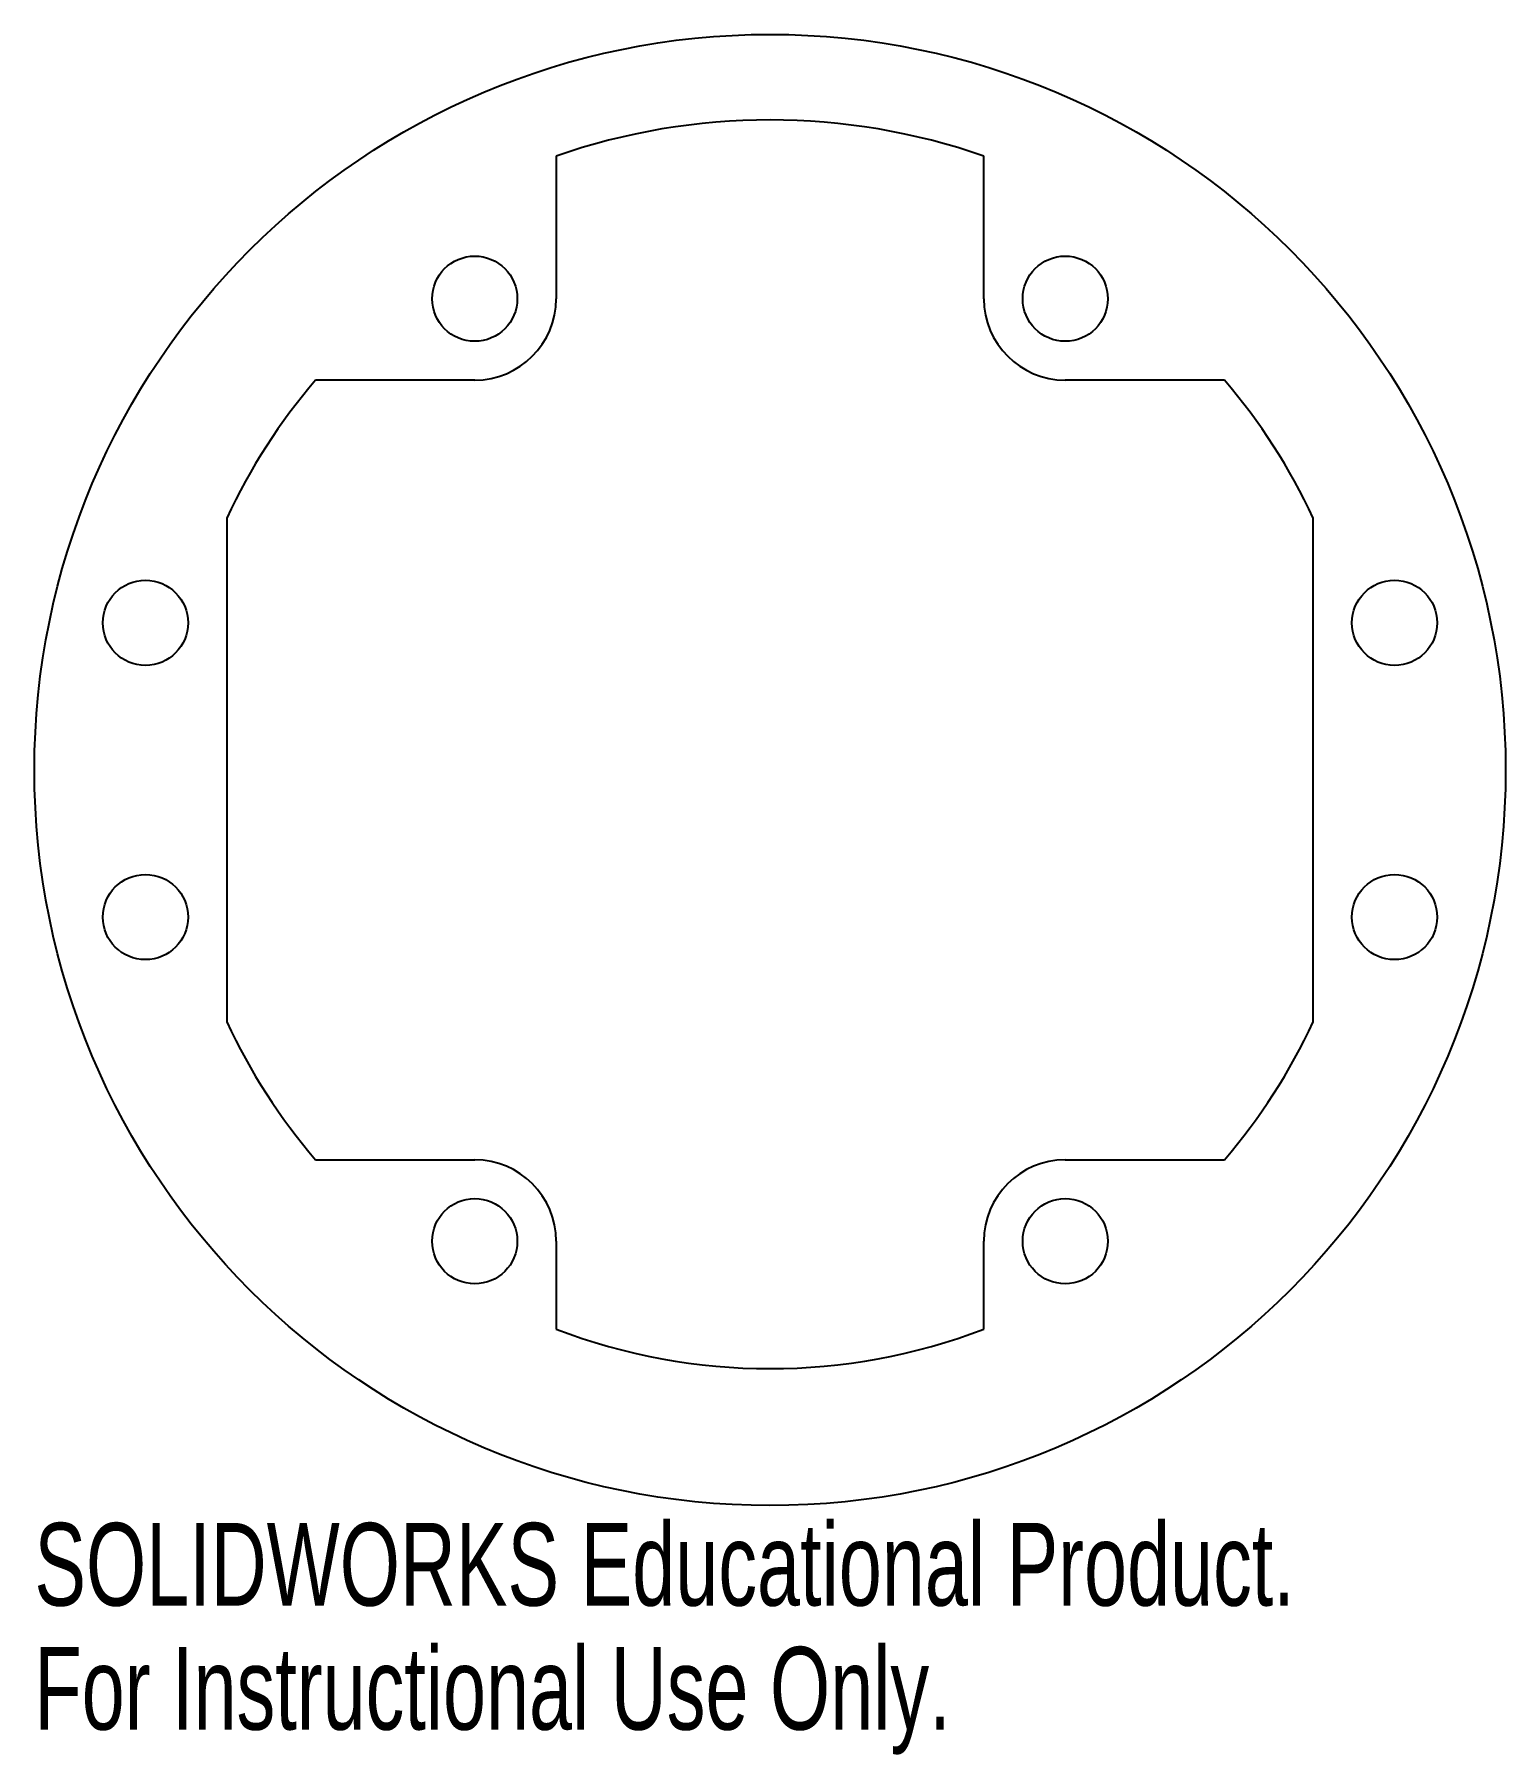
# Model space of a CAD drawing. Header units: millimetres. Extents: x -43 to 43, y -58 to 43.
import ezdxf

# ---------------------------------------------------------------- set-up
doc = ezdxf.new("R2010")
doc.units = ezdxf.units.MM
doc.styles.add('SLDTEXTSTYLE0', font='TXT', dxfattribs={"width": 0.7})

msp = doc.modelspace()

# ---------------------------------------------------------------- linework, layer by layer
at = {"color": 7, "linetype": 'Continuous', "lineweight": 25}
for p, q in [((-12.5, 35.89), (-12.5, 27.55)), ((12.5, 27.55), (12.5, 35.89)), ((-17.26, 22.79), (-26.57, 22.79)), ((26.57, 22.79), (17.26, 22.79)), ((-31.75, 14.73), (-31.75, -14.73)), ((31.75, -14.73), (31.75, 14.73)), ((-26.57, -22.79), (-17.26, -22.79)), ((17.26, -22.79), (26.57, -22.79)), ((-12.5, -27.55), (-12.5, -32.69)), ((12.5, -32.69), (12.5, -27.55))]:
    msp.add_line(p, q, dxfattribs=at)
for centre, radius in [((0, 0), 43), ((-17.26, 27.55), 2.49), ((17.26, 27.55), 2.49), ((-36.51, 8.6), 2.49), ((36.51, 8.6), 2.49), ((-36.51, -8.6), 2.49), ((36.51, -8.6), 2.49), ((-17.26, -27.55), 2.49), ((17.26, -27.55), 2.49)]:
    msp.add_circle(centre, radius, dxfattribs=at)
for centre, radius, start, end in [((0, 0), 38, 70.7951, 109.2049), ((-17.26, 27.55), 4.76, 270, 0), ((17.26, 27.55), 4.76, 180, 270), ((0, 0), 35, 139.3793, 155.1135), ((0, 0), 35, 24.8865, 40.6207), ((0, 0), 35, 204.8865, 220.6207), ((0, 0), 35, 319.3793, 335.1135), ((-17.26, -27.55), 4.76, 0, 90), ((17.26, -27.55), 4.76, 90, 180), ((0, 0), 35, 249.0752, 290.9248)]:
    msp.add_arc(centre, radius, start, end, dxfattribs=at)

# ---------------------------------------------------------------- texts
at = {"color": 7, "linetype": 'Continuous', "char_height": 4.8336, "attachment_point": 1, "style": 'SLDTEXTSTYLE0'}
for s, insert in [('SOLIDWORKS Educational Product.', (-43, -44.02)), ('For Instructional Use Only.', (-43, -51.27))]:
    msp.add_mtext(s, dxfattribs=dict(at, insert=insert))

doc.saveas('drawing.dxf')
